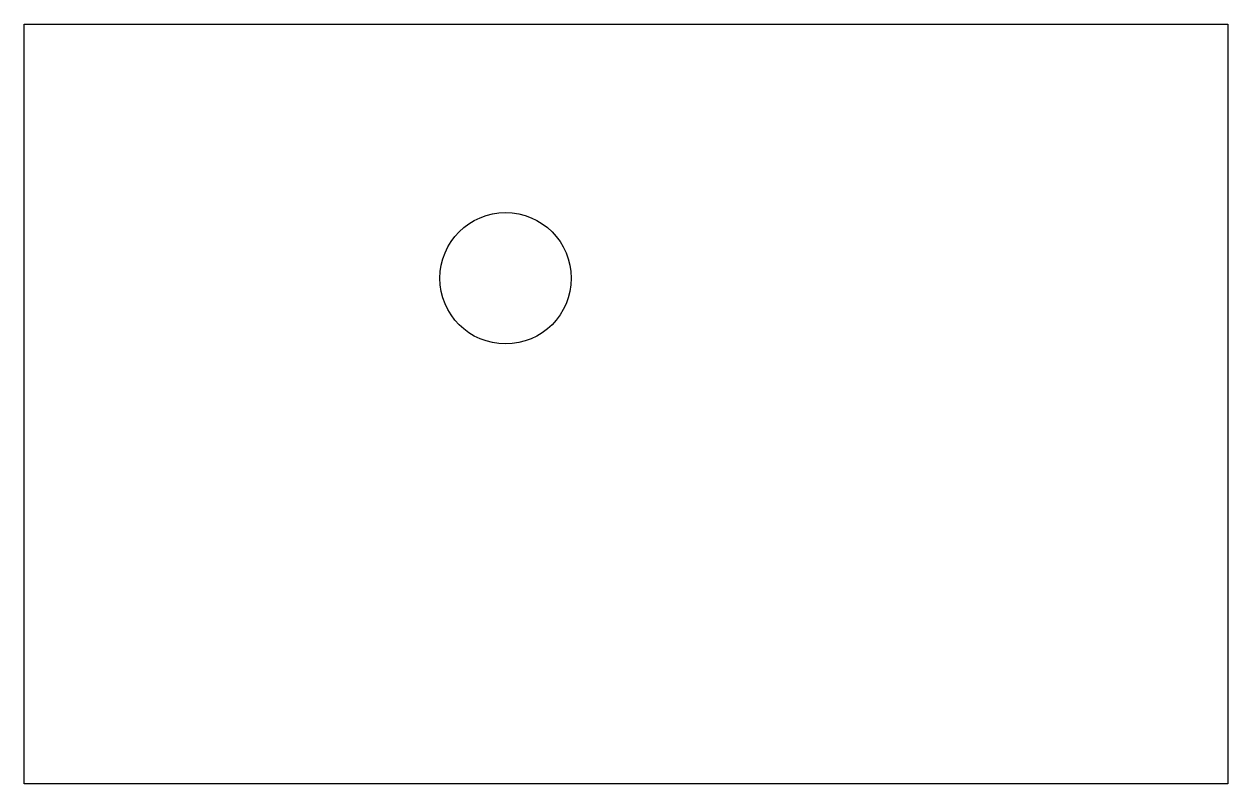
# Model space of a CAD drawing. Extents: x -1999 to 3671, y -1819 to 1759.
import ezdxf

# ---------------------------------------------------------------- set-up
doc = ezdxf.new("R2010")
doc.units = 0
doc.layers.get('0').update_dxf_attribs({"color": 140, "linetype": 'CONTINUOUS'})

msp = doc.modelspace()

# ---------------------------------------------------------------- linework, layer by layer
msp.add_lwpolyline([(-1998.7, 1758.9), (3671, 1758.9), (3671, -1818.9), (-1998.7, -1818.9), (-1998.7, 1758.9)], close=True)
msp.add_circle((269, 562), 309.2)

doc.saveas('drawing.dxf')
